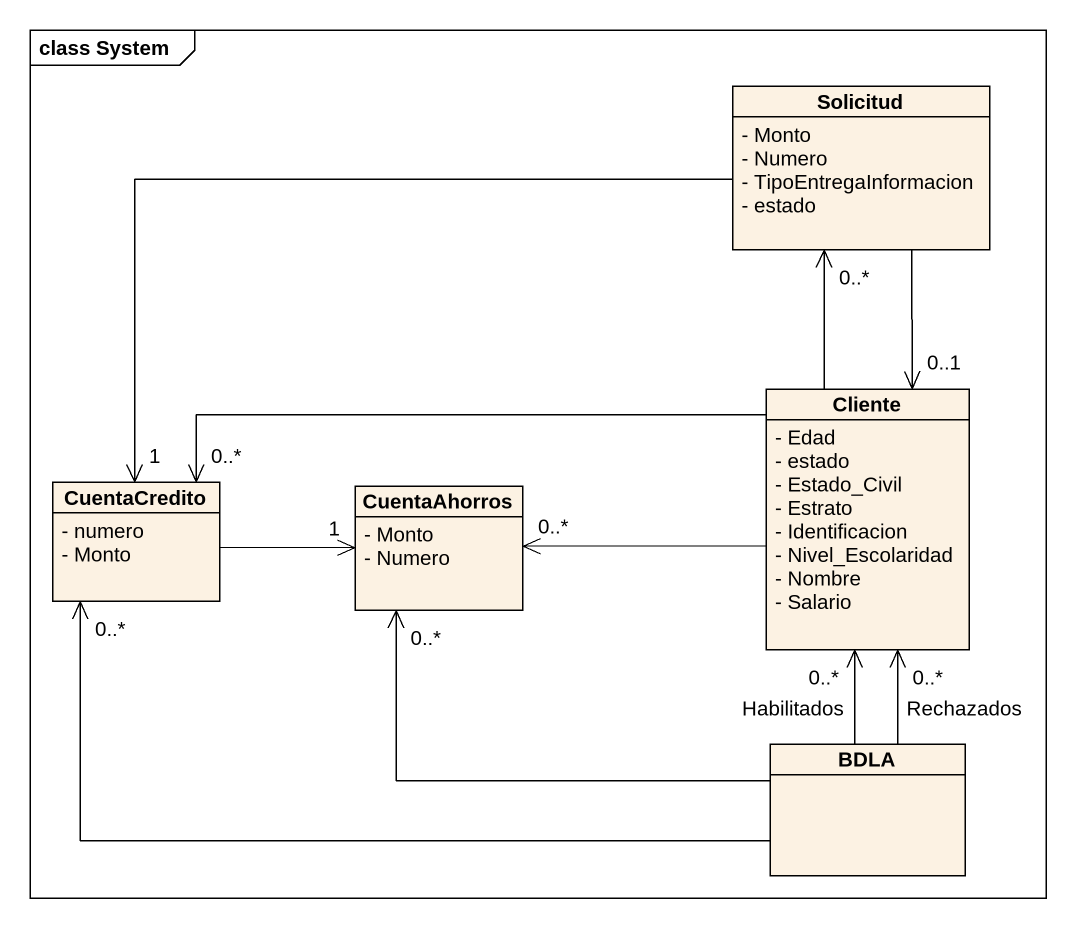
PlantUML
@startuml
mainframe class System
hide circle
hide empty members
skinparam classAttributeIconSize 0
class Solicitud {
  - Monto
  - Numero
  - TipoEntregaInformacion
  - estado
}
class Cliente {
  - Edad
  - estado
  - Estado_Civil
  - Estrato
  - Identificacion
  - Nivel_Escolaridad
  - Nombre
  - Salario
}
class CuentaCredito {
  - numero
  - Monto
}
class CuentaAhorros {
  - Monto
  - Numero
}
class BDLA
Solicitud --> "0..1" Cliente
Solicitud -left-> "1" CuentaCredito
Cliente -up-> "0..*" Solicitud
Cliente -left-> "0..*" CuentaCredito
Cliente -left-> "0..*" CuentaAhorros
CuentaCredito -right-> "1" CuentaAhorros
BDLA -up-> "0..*" Cliente : Habilitados
BDLA -up-> "0..*" Cliente : Rechazados
BDLA -left-> "0..*" CuentaCredito
BDLA -up-> "0..*" CuentaAhorros
@enduml
